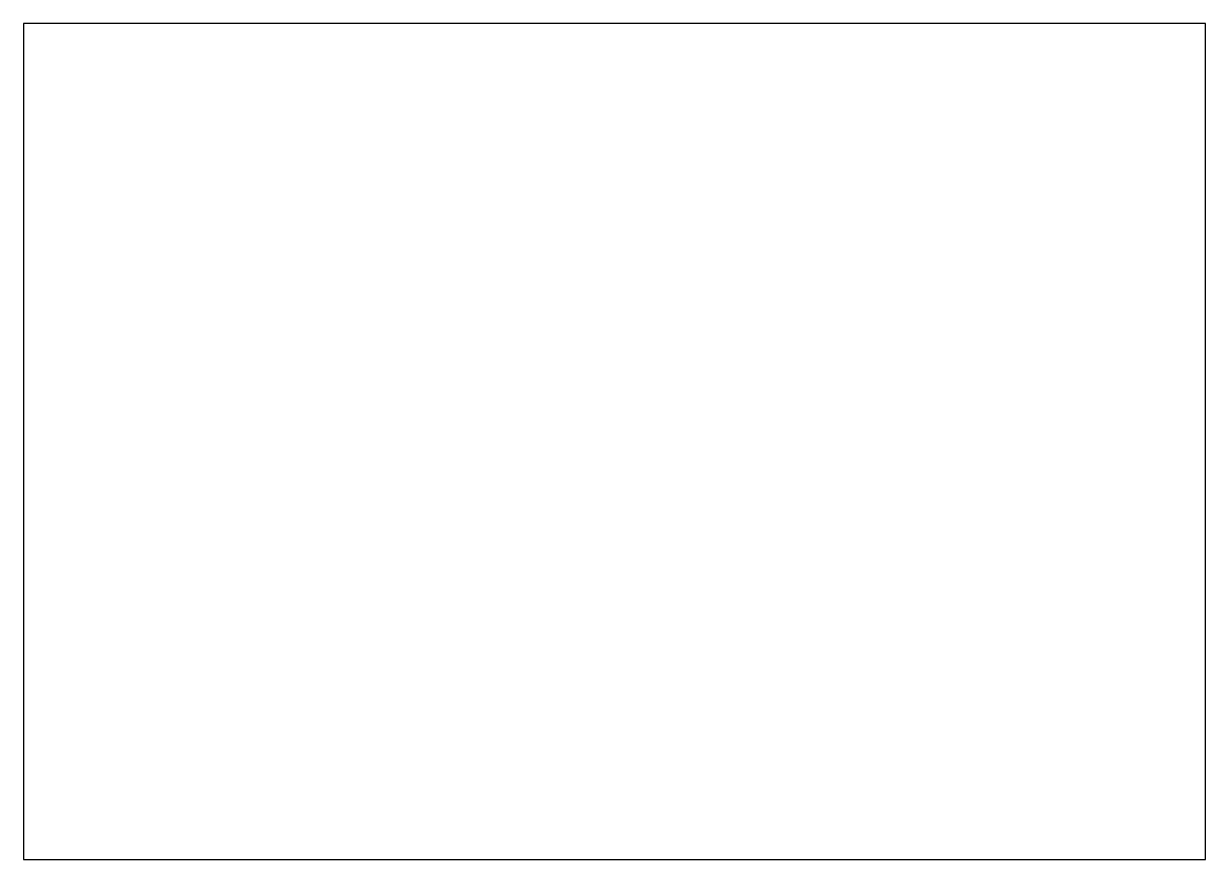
# Model space of a CAD drawing. Header units: metres. Extents: x 0 to 420, y 0 to 297.
import ezdxf

# ---------------------------------------------------------------- set-up
doc = ezdxf.new("R2010")
doc.units = ezdxf.units.M

msp = doc.modelspace()

# ---------------------------------------------------------------- linework, layer by layer
msp.add_lwpolyline([(0, 0), (420, 0), (420, 297), (0, 297), (0, 0)], close=True)

doc.saveas('drawing.dxf')
